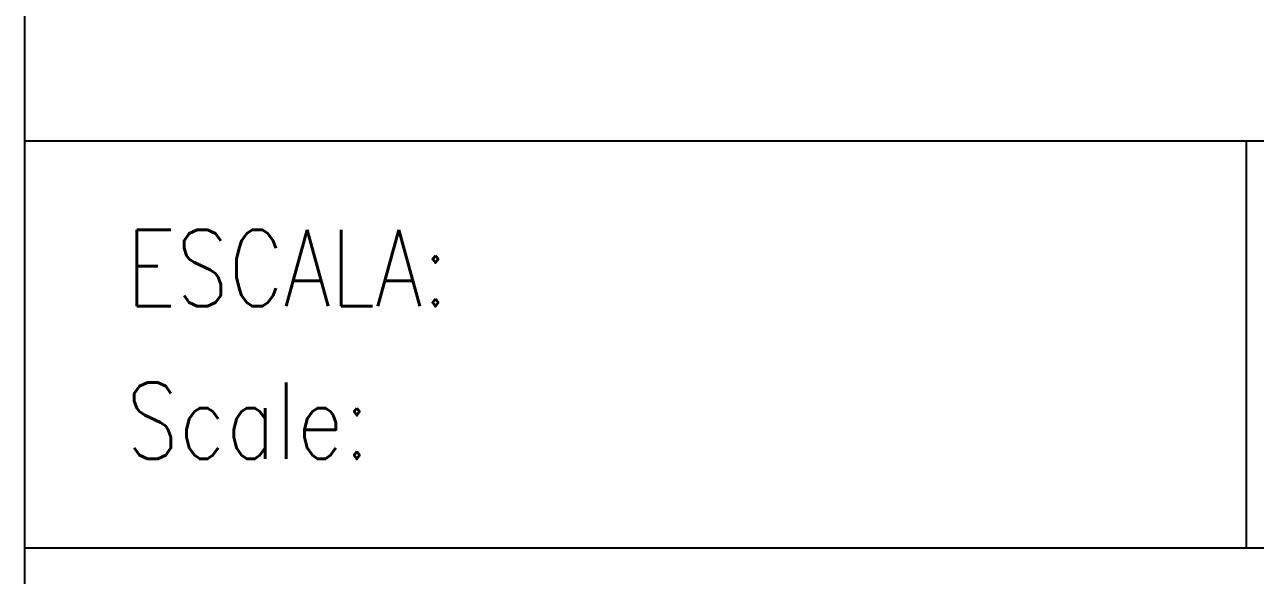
# Model space of a CAD drawing. Extents: x -22909.9 to -22897.8, y -4.7 to 4.1.
# Drawn here: x -22903.476 to -22902.738, y -4.025 to -3.694 of the extents above; entities that cross this region are included whole.
import ezdxf

# ---------------------------------------------------------------- set-up
doc = ezdxf.new("R2010")
doc.units = 0
doc.header["$LTSCALE"] = 0.5
doc.header["$MEASUREMENT"] = 0
doc.layers.add('FORMATO', color=7, linetype='CONTINUOUS')
doc.styles.add('SIMPLEX', font='SIMPLEX.SHX')

msp = doc.modelspace()

# ---------------------------------------------------------------- linework, layer by layer
at = {"layer": 'FORMATO', "color": 4}
msp.add_line((-22903.47643, -3.06138), (-22903.47643, -4.71121), dxfattribs=at)
at = {"layer": 'FORMATO', "color": 1}
for p, q in [((-22903.47643, -3.76408), (-22899.65737, -3.76408)), ((-22902.74317, -4.0085), (-22902.74317, -3.76408)), ((-22903.47643, -4.0085), (-22899.65737, -4.0085))]:
    msp.add_line(p, q, dxfattribs=at)

# ---------------------------------------------------------------- texts
at = {"layer": 'FORMATO', "color": 6, "style": 'SIMPLEX', "width": 0.8}
for s, p in [('ESCALA:', (-22903.41533, -3.86338)), ('Scale:', (-22903.41533, -3.95504))]:
    msp.add_text(s, height=0.045829, dxfattribs=at).set_placement(p)

doc.saveas('drawing.dxf')
